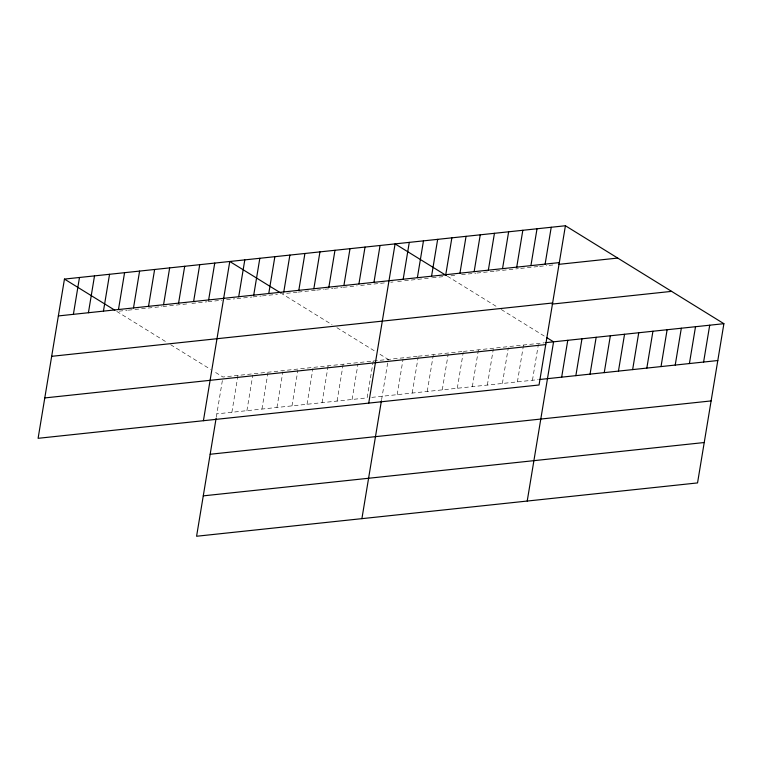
<?xml version="1.0" encoding="UTF-8"?>
<svg xmlns="http://www.w3.org/2000/svg" width="762" height="762" viewBox="0 0 762 762"><rect width="100%" height="100%" fill="white"/><g stroke="black" fill="none" stroke-linecap="round" stroke-linejoin="round"><path stroke-width="0.57" stroke-dasharray="3.81 2.86" d="M216.294 417.233L222.761 378.171M231.877 412.271L237.982 375.418M246.907 410.67L252.813 374.971M261.938 409.07L267.843 373.37M276.958 407.47L282.873 371.77M291.989 405.87L297.904 370.17M307.019 404.27L312.925 368.57M322.05 402.669L328.146 365.817M337.08 401.069L343.176 364.217M352.101 399.469L358.016 363.769M373.237 361.017L367.132 397.869L216.846 413.871M381.61 399.631L388.258 359.416L377.8 352.958M397.192 394.668L403.098 358.969M412.223 393.068L418.128 357.368M427.244 391.468L433.349 354.616M442.274 389.868L448.189 354.168M457.305 388.268L463.21 352.568M472.335 386.667L478.431 349.815M487.366 385.067L493.271 349.367M502.387 383.467L508.302 347.767M517.417 381.867L523.523 345.024M532.447 380.267L538.353 344.567M119.072 311.163L127.168 310.296M128.321 310.172L153.753 307.467M154.915 307.343L161.849 306.6M163.001 306.486L187.281 303.895M191.9 303.409L206.931 301.809M208.093 301.685L221.961 300.209M226.581 299.714L234.677 298.847M236.992 298.609L252.022 297.009M253.175 296.885L261.271 296.018M262.423 295.894L277.454 294.294M297.104 292.208L282.073 293.808L332.042 324.679M298.256 292.084L315.601 290.236M316.754 290.112L323.688 289.37M324.85 289.255L332.937 288.388M334.099 288.265L342.186 287.407M343.348 287.284L357.216 285.807M360.683 285.436L384.962 282.854M390.744 282.235L393.059 281.988M397.678 281.492L402.307 281.007M404.612 280.759L431.206 277.93M432.359 277.806L445.075 276.454M450.942 275.825L455.666 275.32M461.582 274.691L475.774 273.187M476.955 273.053L494.7 271.167M495.881 271.043L518.36 268.653M520.722 268.395L538.467 266.51M539.648 266.386L546.745 265.624M549.107 265.376L555.022 264.747M417.166 356.34L222.952 377.019L213.436 371.142M418.319 356.216L462.248 351.539M463.401 351.415L544.325 342.805M371.761 397.373L538.229 379.647M447.389 276.206L498.338 307.686M501.272 309.505L545.973 337.118M336.909 327.689L374.952 351.196M116.757 311.401L167.707 342.881M170.65 344.7L210.588 369.38"/><path stroke-width="1.14" d="M64.456 279.082L38.1 438.312L539.048 384.981L565.414 225.752L64.456 279.082L114.862 310.229M73.39 314.335L79.486 277.482M88.421 312.734L94.517 275.882M103.441 311.134L109.547 274.291M118.472 309.534L124.577 272.691M133.502 307.934L139.598 271.091M148.533 306.334L154.629 269.491M163.563 304.733L169.659 267.891M178.584 303.133L184.69 266.29M193.615 301.533L199.72 264.69M208.645 299.933L214.741 263.09M203.416 420.71L229.772 261.49L281.121 293.218M216.103 418.357L196.586 536.248L697.544 482.918L723.9 323.688L565.414 225.752M238.706 296.732L244.802 259.89M253.727 295.132L259.832 258.289M268.757 293.532L274.863 256.689M283.788 291.932L289.884 255.089M298.818 290.332L304.914 253.489M313.849 288.731L319.945 251.889M328.87 287.131L334.975 250.288M343.9 285.531L350.006 248.688M358.931 283.931L365.027 247.088M373.961 282.331L380.057 245.488M368.732 403.117L395.087 243.888L446.437 275.615M361.902 518.646L381.419 400.755M403.184 279.225L409.28 242.373M417.376 277.711L423.472 240.868M431.568 276.196L437.664 239.354M445.76 274.691L451.866 237.839M459.953 273.177L466.058 236.334M474.145 271.672L480.25 234.82M488.347 270.158L494.443 233.305M502.539 268.643L508.635 231.8M516.731 267.138L522.827 230.286M530.923 265.624L537.019 228.771M545.116 264.109L551.221 227.267M527.218 501.044L553.574 341.824L546.916 337.709M561.67 377.152L567.766 340.309M575.862 375.647L581.968 338.795M590.055 374.132L596.16 337.29M604.247 372.628L610.352 335.775M618.449 371.113L624.545 334.261M632.641 369.599L638.737 332.756M646.833 368.094L652.929 331.241M661.025 366.579L667.121 329.727M675.218 365.065L681.323 328.222M689.41 363.56L695.516 326.707M703.602 362.045L709.708 325.193M58.36 315.935L559.308 262.604M558.575 264.366L617.715 258.07M51.673 356.321L552.621 302.99M552.136 304.086L671.598 291.37M545.487 342.681L723.9 323.688M44.787 397.926L545.735 344.595M539.382 379.533L717.804 360.531M210.16 454.257L711.117 400.917M203.273 495.862L704.221 442.532"/></g></svg>
